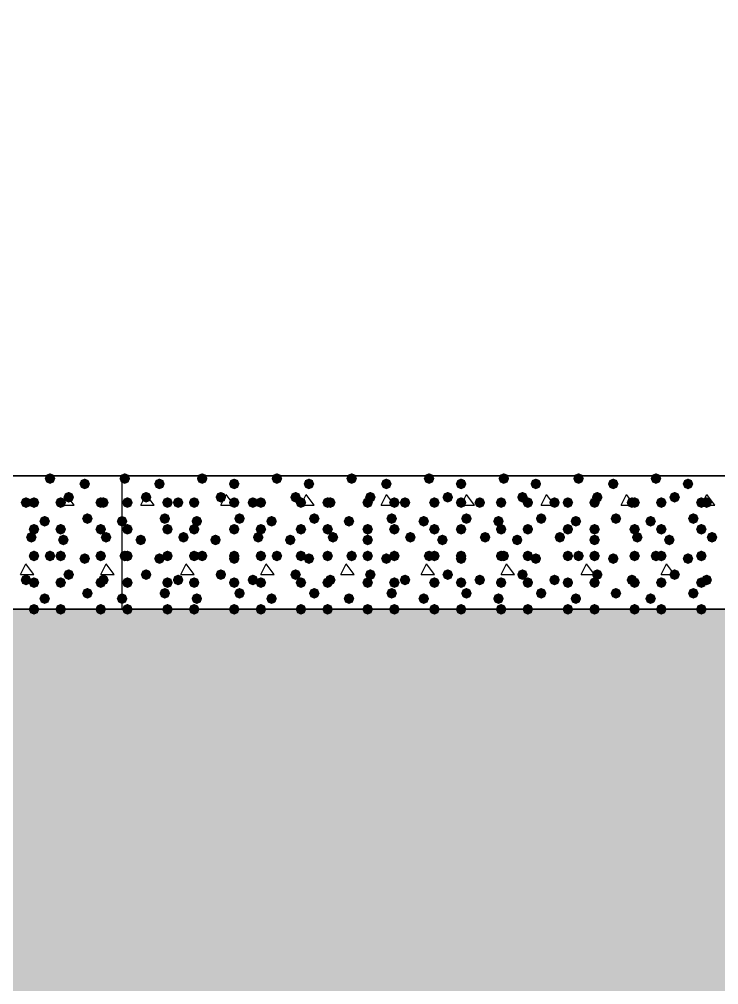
# Model space of a CAD drawing. Header units: millimetres. Extents: x 0 to 420, y 0 to 297.
# Drawn here: x 286.36 to 297.46, y 120.96 to 136.28 of the extents above; entities that cross this region are included whole.
import ezdxf

# ---------------------------------------------------------------- set-up
doc = ezdxf.new("R2010")
doc.units = ezdxf.units.MM
doc.layers.get('0').update_dxf_attribs({"linetype": 'CONTINUOUS'})

msp = doc.modelspace()

# ---------------------------------------------------------------- hatches: boundary and pattern name
at = {"true_color": 0x000007}
for points in [[(286.935333, 128.989667), (286.910462, 128.929871), (286.850667, 128.905), (286.790871, 128.929871), (286.766, 128.989667), (286.790871, 129.049462), (286.850667, 129.074333), (286.910462, 129.049463)], [(287.485667, 128.905), (287.460796, 128.845204), (287.401, 128.820333), (287.341204, 128.845204), (287.316333, 128.905), (287.341204, 128.964796), (287.401, 128.989667), (287.460796, 128.964796)], [(286.554333, 128.608667), (286.529462, 128.548871), (286.469667, 128.524), (286.409871, 128.548871), (286.385, 128.608667), (286.409871, 128.668462), (286.469667, 128.693333), (286.529462, 128.668463)], [(286.681333, 128.608667), (286.656462, 128.548871), (286.596667, 128.524), (286.536871, 128.548871), (286.512, 128.608667), (286.536871, 128.668462), (286.596667, 128.693333), (286.656462, 128.668463)], [(287.104667, 128.608667), (287.079796, 128.548871), (287.02, 128.524), (286.960204, 128.548871), (286.935333, 128.608667), (286.960204, 128.668462), (287.02, 128.693333), (287.079796, 128.668463)], [(287.231667, 128.693333), (287.206796, 128.633537), (287.147, 128.608667), (287.087204, 128.633537), (287.062333, 128.693333), (287.087204, 128.753129), (287.147, 128.778), (287.206796, 128.753129)], [(287.739667, 128.608667), (287.714796, 128.548871), (287.655, 128.524), (287.595204, 128.548871), (287.570333, 128.608667), (287.595204, 128.668462), (287.655, 128.693333), (287.714796, 128.668463)], [(287.782, 128.608667), (287.757129, 128.548871), (287.697333, 128.524), (287.637538, 128.548871), (287.612667, 128.608667), (287.637537, 128.668462), (287.697333, 128.693333), (287.757129, 128.668463)], [(286.850667, 128.312333), (286.825796, 128.252537), (286.766, 128.227667), (286.706204, 128.252537), (286.681333, 128.312333), (286.706204, 128.372129), (286.766, 128.397), (286.825796, 128.372129)], [(287.528, 128.354667), (287.503129, 128.294871), (287.443333, 128.27), (287.383537, 128.294871), (287.358667, 128.354667), (287.383537, 128.414462), (287.443333, 128.439333), (287.503129, 128.414463)], [(288.078333, 128.312333), (288.053463, 128.252537), (287.993667, 128.227667), (287.933871, 128.252537), (287.909, 128.312333), (287.933871, 128.372129), (287.993667, 128.397), (288.053462, 128.372129)], [(286.681333, 128.185333), (286.656462, 128.125538), (286.596667, 128.100667), (286.536871, 128.125538), (286.512, 128.185333), (286.536871, 128.245129), (286.596667, 128.27), (286.656462, 128.245129)], [(287.104667, 128.185333), (287.079796, 128.125538), (287.02, 128.100667), (286.960204, 128.125538), (286.935333, 128.185333), (286.960204, 128.245129), (287.02, 128.27), (287.079796, 128.245129)], [(287.739667, 128.185333), (287.714796, 128.125538), (287.655, 128.100667), (287.595204, 128.125538), (287.570333, 128.185333), (287.595204, 128.245129), (287.655, 128.27), (287.714796, 128.245129)], [(286.639, 128.058333), (286.614129, 127.998538), (286.554333, 127.973667), (286.494537, 127.998538), (286.469667, 128.058333), (286.494537, 128.118129), (286.554333, 128.143), (286.614129, 128.118129)], [(287.147, 128.016), (287.122129, 127.956204), (287.062333, 127.931333), (287.002538, 127.956204), (286.977667, 128.016), (287.002537, 128.075796), (287.062333, 128.100667), (287.122129, 128.075796)], [(287.824333, 128.058333), (287.799463, 127.998538), (287.739667, 127.973667), (287.679871, 127.998538), (287.655, 128.058333), (287.679871, 128.118129), (287.739667, 128.143), (287.799462, 128.118129)], [(286.681333, 127.762), (286.656462, 127.702204), (286.596667, 127.677333), (286.536871, 127.702204), (286.512, 127.762), (286.536871, 127.821796), (286.596667, 127.846667), (286.656462, 127.821796)], [(286.935333, 127.762), (286.910462, 127.702204), (286.850667, 127.677333), (286.790871, 127.702204), (286.766, 127.762), (286.790871, 127.821796), (286.850667, 127.846667), (286.910462, 127.821796)], [(287.104667, 127.762), (287.079796, 127.702204), (287.02, 127.677333), (286.960204, 127.702204), (286.935333, 127.762), (286.960204, 127.821796), (287.02, 127.846667), (287.079796, 127.821796)], [(287.485667, 127.719667), (287.460796, 127.659871), (287.401, 127.635), (287.341204, 127.659871), (287.316333, 127.719667), (287.341204, 127.779462), (287.401, 127.804333), (287.460796, 127.779463)], [(287.739667, 127.762), (287.714796, 127.702204), (287.655, 127.677333), (287.595204, 127.702204), (287.570333, 127.762), (287.595204, 127.821796), (287.655, 127.846667), (287.714796, 127.821796)], [(286.554333, 127.381), (286.529462, 127.321204), (286.469667, 127.296333), (286.409871, 127.321204), (286.385, 127.381), (286.409871, 127.440796), (286.469667, 127.465667), (286.529462, 127.440796)], [(287.231667, 127.465667), (287.206796, 127.405871), (287.147, 127.381), (287.087204, 127.405871), (287.062333, 127.465667), (287.087204, 127.525462), (287.147, 127.550333), (287.206796, 127.525463)], [(287.782, 127.381), (287.757129, 127.321204), (287.697333, 127.296333), (287.637538, 127.321204), (287.612667, 127.381), (287.637537, 127.440796), (287.697333, 127.465667), (287.757129, 127.440796)], [(286.681333, 127.338667), (286.656462, 127.278871), (286.596667, 127.254), (286.536871, 127.278871), (286.512, 127.338667), (286.536871, 127.398462), (286.596667, 127.423333), (286.656462, 127.398463)], [(287.104667, 127.338667), (287.079796, 127.278871), (287.02, 127.254), (286.960204, 127.278871), (286.935333, 127.338667), (286.960204, 127.398462), (287.02, 127.423333), (287.079796, 127.398463)], [(287.739667, 127.338667), (287.714796, 127.278871), (287.655, 127.254), (287.595204, 127.278871), (287.570333, 127.338667), (287.595204, 127.398462), (287.655, 127.423333), (287.714796, 127.398463)], [(286.850667, 127.084667), (286.825796, 127.024871), (286.766, 127), (286.706204, 127.024871), (286.681333, 127.084667), (286.706204, 127.144462), (286.766, 127.169333), (286.825796, 127.144463)], [(287.528, 127.169333), (287.503129, 127.109537), (287.443333, 127.084667), (287.383537, 127.109537), (287.358667, 127.169333), (287.383537, 127.229129), (287.443333, 127.254), (287.503129, 127.229129)], [(288.078333, 127.084667), (288.053463, 127.024871), (287.993667, 127), (287.933871, 127.024871), (287.909, 127.084667), (287.933871, 127.144462), (287.993667, 127.169333), (288.053462, 127.144463)], [(286.681333, 126.915333), (286.656462, 126.855538), (286.596667, 126.830667), (286.536871, 126.855538), (286.512, 126.915333), (286.536871, 126.975129), (286.596667, 127), (286.656462, 126.975129)], [(287.104667, 126.915333), (287.079796, 126.855538), (287.02, 126.830667), (286.960204, 126.855538), (286.935333, 126.915333), (286.960204, 126.975129), (287.02, 127), (287.079796, 126.975129)], [(287.739667, 126.915333), (287.714796, 126.855538), (287.655, 126.830667), (287.595204, 126.855538), (287.570333, 126.915333), (287.595204, 126.975129), (287.655, 127), (287.714796, 126.975129)]]:
    msp.add_hatch(color=0, dxfattribs=at).paths.add_polyline_path(points, flags=0)
at = {"true_color": 0x000008}
for points in [[(288.120667, 128.989667), (288.095796, 128.929871), (288.036, 128.905), (287.976204, 128.929871), (287.951333, 128.989667), (287.976204, 129.049462), (288.036, 129.074333), (288.095796, 129.049463)], [(288.671, 128.905), (288.646129, 128.845204), (288.586333, 128.820333), (288.526538, 128.845204), (288.501667, 128.905), (288.526537, 128.964796), (288.586333, 128.989667), (288.646129, 128.964796)], [(289.348333, 128.989667), (289.323463, 128.929871), (289.263667, 128.905), (289.203871, 128.929871), (289.179, 128.989667), (289.203871, 129.049462), (289.263667, 129.074333), (289.323462, 129.049463)], [(289.856333, 128.905), (289.831462, 128.845204), (289.771667, 128.820333), (289.711871, 128.845204), (289.687, 128.905), (289.711871, 128.964796), (289.771667, 128.989667), (289.831462, 128.964796)], [(290.533667, 128.989667), (290.508796, 128.929871), (290.449, 128.905), (290.389204, 128.929871), (290.364333, 128.989667), (290.389204, 129.049462), (290.449, 129.074333), (290.508796, 129.049463)], [(291.041667, 128.905), (291.016796, 128.845204), (290.957, 128.820333), (290.897204, 128.845204), (290.872333, 128.905), (290.897204, 128.964796), (290.957, 128.989667), (291.016796, 128.964796)], [(291.719, 128.989667), (291.694129, 128.929871), (291.634333, 128.905), (291.574538, 128.929871), (291.549667, 128.989667), (291.574537, 129.049462), (291.634333, 129.074333), (291.694129, 129.049463)], [(292.269333, 128.905), (292.244462, 128.845204), (292.184667, 128.820333), (292.124871, 128.845204), (292.1, 128.905), (292.124871, 128.964796), (292.184667, 128.989667), (292.244462, 128.964796)], [(292.946667, 128.989667), (292.921796, 128.929871), (292.862, 128.905), (292.802204, 128.929871), (292.777333, 128.989667), (292.802204, 129.049462), (292.862, 129.074333), (292.921796, 129.049463)], [(293.454667, 128.905), (293.429796, 128.845204), (293.37, 128.820333), (293.310204, 128.845204), (293.285333, 128.905), (293.310204, 128.964796), (293.37, 128.989667), (293.429796, 128.964796)], [(294.132, 128.989667), (294.107129, 128.929871), (294.047333, 128.905), (293.987538, 128.929871), (293.962667, 128.989667), (293.987537, 129.049462), (294.047333, 129.074333), (294.107129, 129.049463)], [(294.64, 128.905), (294.615129, 128.845204), (294.555333, 128.820333), (294.495538, 128.845204), (294.470667, 128.905), (294.495537, 128.964796), (294.555333, 128.989667), (294.615129, 128.964796)], [(295.317333, 128.989667), (295.292462, 128.929871), (295.232667, 128.905), (295.172871, 128.929871), (295.148, 128.989667), (295.172871, 129.049462), (295.232667, 129.074333), (295.292462, 129.049463)], [(295.867667, 128.905), (295.842796, 128.845204), (295.783, 128.820333), (295.723204, 128.845204), (295.698333, 128.905), (295.723204, 128.964796), (295.783, 128.989667), (295.842796, 128.964796)], [(296.545, 128.989667), (296.520129, 128.929871), (296.460333, 128.905), (296.400538, 128.929871), (296.375667, 128.989667), (296.400537, 129.049462), (296.460333, 129.074333), (296.520129, 129.049463)], [(297.053, 128.905), (297.028129, 128.845204), (296.968333, 128.820333), (296.908537, 128.845204), (296.883667, 128.905), (296.908537, 128.964796), (296.968333, 128.989667), (297.028129, 128.964796)], [(288.163, 128.608667), (288.138129, 128.548871), (288.078333, 128.524), (288.018537, 128.548871), (287.993667, 128.608667), (288.018537, 128.668462), (288.078333, 128.693333), (288.138129, 128.668463)], [(288.459333, 128.693333), (288.434463, 128.633537), (288.374667, 128.608667), (288.314871, 128.633537), (288.29, 128.693333), (288.314871, 128.753129), (288.374667, 128.778), (288.434462, 128.753129)], [(288.798, 128.608667), (288.773129, 128.548871), (288.713333, 128.524), (288.653537, 128.548871), (288.628667, 128.608667), (288.653537, 128.668462), (288.713333, 128.693333), (288.773129, 128.668463)], [(288.967333, 128.608667), (288.942462, 128.548871), (288.882667, 128.524), (288.822871, 128.548871), (288.798, 128.608667), (288.822871, 128.668462), (288.882667, 128.693333), (288.942462, 128.668463)], [(289.221333, 128.608667), (289.196462, 128.548871), (289.136667, 128.524), (289.076871, 128.548871), (289.052, 128.608667), (289.076871, 128.668462), (289.136667, 128.693333), (289.196462, 128.668463)], [(289.644667, 128.693333), (289.619796, 128.633537), (289.56, 128.608667), (289.500204, 128.633537), (289.475333, 128.693333), (289.500204, 128.753129), (289.56, 128.778), (289.619796, 128.753129)], [(289.856333, 128.608667), (289.831462, 128.548871), (289.771667, 128.524), (289.711871, 128.548871), (289.687, 128.608667), (289.711871, 128.668462), (289.771667, 128.693333), (289.831462, 128.668463)], [(290.152667, 128.608667), (290.127796, 128.548871), (290.068, 128.524), (290.008204, 128.548871), (289.983333, 128.608667), (290.008204, 128.668462), (290.068, 128.693333), (290.127796, 128.668463)], [(290.279667, 128.608667), (290.254796, 128.548871), (290.195, 128.524), (290.135204, 128.548871), (290.110333, 128.608667), (290.135204, 128.668462), (290.195, 128.693333), (290.254796, 128.668463)], [(290.83, 128.693333), (290.805129, 128.633537), (290.745333, 128.608667), (290.685538, 128.633537), (290.660667, 128.693333), (290.685537, 128.753129), (290.745333, 128.778), (290.805129, 128.753129)], [(290.914667, 128.608667), (290.889796, 128.548871), (290.83, 128.524), (290.770204, 128.548871), (290.745333, 128.608667), (290.770204, 128.668462), (290.83, 128.693333), (290.889796, 128.668463)], [(291.338, 128.608667), (291.313129, 128.548871), (291.253333, 128.524), (291.193537, 128.548871), (291.168667, 128.608667), (291.193537, 128.668462), (291.253333, 128.693333), (291.313129, 128.668463)], [(291.380333, 128.608667), (291.355463, 128.548871), (291.295667, 128.524), (291.235871, 128.548871), (291.211, 128.608667), (291.235871, 128.668462), (291.295667, 128.693333), (291.355462, 128.668463)], [(291.973, 128.608667), (291.948129, 128.548871), (291.888333, 128.524), (291.828538, 128.548871), (291.803667, 128.608667), (291.828537, 128.668462), (291.888333, 128.693333), (291.948129, 128.668463)], [(292.015333, 128.693333), (291.990463, 128.633537), (291.930667, 128.608667), (291.870871, 128.633537), (291.846, 128.693333), (291.870871, 128.753129), (291.930667, 128.778), (291.990462, 128.753129)], [(292.396333, 128.608667), (292.371463, 128.548871), (292.311667, 128.524), (292.251871, 128.548871), (292.227, 128.608667), (292.251871, 128.668462), (292.311667, 128.693333), (292.371462, 128.668463)], [(292.565667, 128.608667), (292.540796, 128.548871), (292.481, 128.524), (292.421204, 128.548871), (292.396333, 128.608667), (292.421204, 128.668462), (292.481, 128.693333), (292.540796, 128.668463)], [(293.031333, 128.608667), (293.006463, 128.548871), (292.946667, 128.524), (292.886871, 128.548871), (292.862, 128.608667), (292.886871, 128.668462), (292.946667, 128.693333), (293.006462, 128.668463)], [(293.243, 128.693333), (293.218129, 128.633537), (293.158333, 128.608667), (293.098538, 128.633537), (293.073667, 128.693333), (293.098537, 128.753129), (293.158333, 128.778), (293.218129, 128.753129)], [(293.454667, 128.608667), (293.429796, 128.548871), (293.37, 128.524), (293.310204, 128.548871), (293.285333, 128.608667), (293.310204, 128.668462), (293.37, 128.693333), (293.429796, 128.668463)], [(293.751, 128.608667), (293.726129, 128.548871), (293.666333, 128.524), (293.606537, 128.548871), (293.581667, 128.608667), (293.606537, 128.668462), (293.666333, 128.693333), (293.726129, 128.668463)], [(294.089667, 128.608667), (294.064796, 128.548871), (294.005, 128.524), (293.945204, 128.548871), (293.920333, 128.608667), (293.945204, 128.668462), (294.005, 128.693333), (294.064796, 128.668463)], [(294.428333, 128.693333), (294.403462, 128.633537), (294.343667, 128.608667), (294.283871, 128.633537), (294.259, 128.693333), (294.283871, 128.753129), (294.343667, 128.778), (294.403462, 128.753129)], [(294.513, 128.608667), (294.488129, 128.548871), (294.428333, 128.524), (294.368538, 128.548871), (294.343667, 128.608667), (294.368537, 128.668462), (294.428333, 128.693333), (294.488129, 128.668463)], [(294.936333, 128.608667), (294.911462, 128.548871), (294.851667, 128.524), (294.791871, 128.548871), (294.767, 128.608667), (294.791871, 128.668462), (294.851667, 128.693333), (294.911462, 128.668463)], [(295.148, 128.608667), (295.123129, 128.548871), (295.063333, 128.524), (295.003537, 128.548871), (294.978667, 128.608667), (295.003537, 128.668462), (295.063333, 128.693333), (295.123129, 128.668463)], [(295.571333, 128.608667), (295.546462, 128.548871), (295.486667, 128.524), (295.426871, 128.548871), (295.402, 128.608667), (295.426871, 128.668462), (295.486667, 128.693333), (295.546462, 128.668463)], [(295.613667, 128.693333), (295.588796, 128.633537), (295.529, 128.608667), (295.469204, 128.633537), (295.444333, 128.693333), (295.469204, 128.753129), (295.529, 128.778), (295.588796, 128.753129)], [(296.164, 128.608667), (296.139129, 128.548871), (296.079333, 128.524), (296.019537, 128.548871), (295.994667, 128.608667), (296.019537, 128.668462), (296.079333, 128.693333), (296.139129, 128.668463)], [(296.206333, 128.608667), (296.181462, 128.548871), (296.121667, 128.524), (296.061871, 128.548871), (296.037, 128.608667), (296.061871, 128.668462), (296.121667, 128.693333), (296.181462, 128.668463)], [(296.629667, 128.608667), (296.604796, 128.548871), (296.545, 128.524), (296.485204, 128.548871), (296.460333, 128.608667), (296.485204, 128.668462), (296.545, 128.693333), (296.604796, 128.668463)], [(296.841333, 128.693333), (296.816462, 128.633537), (296.756667, 128.608667), (296.696871, 128.633537), (296.672, 128.693333), (296.696871, 128.753129), (296.756667, 128.778), (296.816462, 128.753129)], [(297.264667, 128.608667), (297.239796, 128.548871), (297.18, 128.524), (297.120204, 128.548871), (297.095333, 128.608667), (297.120204, 128.668462), (297.18, 128.693333), (297.239796, 128.668463)], [(297.349333, 128.608667), (297.324462, 128.548871), (297.264667, 128.524), (297.204871, 128.548871), (297.18, 128.608667), (297.204871, 128.668462), (297.264667, 128.693333), (297.324462, 128.668463)], [(288.755667, 128.354667), (288.730796, 128.294871), (288.671, 128.27), (288.611204, 128.294871), (288.586333, 128.354667), (288.611204, 128.414462), (288.671, 128.439333), (288.730796, 128.414463)], [(289.263667, 128.312333), (289.238796, 128.252537), (289.179, 128.227667), (289.119204, 128.252537), (289.094333, 128.312333), (289.119204, 128.372129), (289.179, 128.397), (289.238796, 128.372129)], [(289.941, 128.354667), (289.916129, 128.294871), (289.856333, 128.27), (289.796538, 128.294871), (289.771667, 128.354667), (289.796537, 128.414462), (289.856333, 128.439333), (289.916129, 128.414463)], [(290.449, 128.312333), (290.424129, 128.252537), (290.364333, 128.227667), (290.304537, 128.252537), (290.279667, 128.312333), (290.304537, 128.372129), (290.364333, 128.397), (290.424129, 128.372129)], [(291.126333, 128.354667), (291.101462, 128.294871), (291.041667, 128.27), (290.981871, 128.294871), (290.957, 128.354667), (290.981871, 128.414462), (291.041667, 128.439333), (291.101462, 128.414463)], [(291.676667, 128.312333), (291.651796, 128.252537), (291.592, 128.227667), (291.532204, 128.252537), (291.507333, 128.312333), (291.532204, 128.372129), (291.592, 128.397), (291.651796, 128.372129)], [(292.354, 128.354667), (292.329129, 128.294871), (292.269333, 128.27), (292.209538, 128.294871), (292.184667, 128.354667), (292.209537, 128.414462), (292.269333, 128.439333), (292.329129, 128.414463)], [(292.862, 128.312333), (292.837129, 128.252537), (292.777333, 128.227667), (292.717538, 128.252537), (292.692667, 128.312333), (292.717537, 128.372129), (292.777333, 128.397), (292.837129, 128.372129)], [(293.539333, 128.354667), (293.514462, 128.294871), (293.454667, 128.27), (293.394871, 128.294871), (293.37, 128.354667), (293.394871, 128.414462), (293.454667, 128.439333), (293.514462, 128.414463)], [(294.047333, 128.312333), (294.022462, 128.252537), (293.962667, 128.227667), (293.902871, 128.252537), (293.878, 128.312333), (293.902871, 128.372129), (293.962667, 128.397), (294.022462, 128.372129)], [(294.724667, 128.354667), (294.699796, 128.294871), (294.64, 128.27), (294.580204, 128.294871), (294.555333, 128.354667), (294.580204, 128.414462), (294.64, 128.439333), (294.699796, 128.414463)], [(295.275, 128.312333), (295.250129, 128.252537), (295.190333, 128.227667), (295.130538, 128.252537), (295.105667, 128.312333), (295.130537, 128.372129), (295.190333, 128.397), (295.250129, 128.372129)], [(295.91, 128.354667), (295.885129, 128.294871), (295.825333, 128.27), (295.765538, 128.294871), (295.740667, 128.354667), (295.765537, 128.414462), (295.825333, 128.439333), (295.885129, 128.414463)], [(296.460333, 128.312333), (296.435462, 128.252537), (296.375667, 128.227667), (296.315871, 128.252537), (296.291, 128.312333), (296.315871, 128.372129), (296.375667, 128.397), (296.435462, 128.372129)], [(297.137667, 128.354667), (297.112796, 128.294871), (297.053, 128.27), (296.993204, 128.294871), (296.968333, 128.354667), (296.993204, 128.414462), (297.053, 128.439333), (297.112796, 128.414463)], [(288.163, 128.185333), (288.138129, 128.125538), (288.078333, 128.100667), (288.018537, 128.125538), (287.993667, 128.185333), (288.018537, 128.245129), (288.078333, 128.27), (288.138129, 128.245129)], [(288.798, 128.185333), (288.773129, 128.125538), (288.713333, 128.100667), (288.653537, 128.125538), (288.628667, 128.185333), (288.653537, 128.245129), (288.713333, 128.27), (288.773129, 128.245129)], [(289.221333, 128.185333), (289.196462, 128.125538), (289.136667, 128.100667), (289.076871, 128.125538), (289.052, 128.185333), (289.076871, 128.245129), (289.136667, 128.27), (289.196462, 128.245129)], [(289.856333, 128.185333), (289.831462, 128.125538), (289.771667, 128.100667), (289.711871, 128.125538), (289.687, 128.185333), (289.711871, 128.245129), (289.771667, 128.27), (289.831462, 128.245129)], [(290.279667, 128.185333), (290.254796, 128.125538), (290.195, 128.100667), (290.135204, 128.125538), (290.110333, 128.185333), (290.135204, 128.245129), (290.195, 128.27), (290.254796, 128.245129)], [(290.914667, 128.185333), (290.889796, 128.125538), (290.83, 128.100667), (290.770204, 128.125538), (290.745333, 128.185333), (290.770204, 128.245129), (290.83, 128.27), (290.889796, 128.245129)], [(291.338, 128.185333), (291.313129, 128.125538), (291.253333, 128.100667), (291.193537, 128.125538), (291.168667, 128.185333), (291.193537, 128.245129), (291.253333, 128.27), (291.313129, 128.245129)], [(291.973, 128.185333), (291.948129, 128.125538), (291.888333, 128.100667), (291.828538, 128.125538), (291.803667, 128.185333), (291.828537, 128.245129), (291.888333, 128.27), (291.948129, 128.245129)], [(292.396333, 128.185333), (292.371463, 128.125538), (292.311667, 128.100667), (292.251871, 128.125538), (292.227, 128.185333), (292.251871, 128.245129), (292.311667, 128.27), (292.371462, 128.245129)], [(293.031333, 128.185333), (293.006463, 128.125538), (292.946667, 128.100667), (292.886871, 128.125538), (292.862, 128.185333), (292.886871, 128.245129), (292.946667, 128.27), (293.006462, 128.245129)], [(293.454667, 128.185333), (293.429796, 128.125538), (293.37, 128.100667), (293.310204, 128.125538), (293.285333, 128.185333), (293.310204, 128.245129), (293.37, 128.27), (293.429796, 128.245129)], [(294.089667, 128.185333), (294.064796, 128.125538), (294.005, 128.100667), (293.945204, 128.125538), (293.920333, 128.185333), (293.945204, 128.245129), (294.005, 128.27), (294.064796, 128.245129)], [(294.513, 128.185333), (294.488129, 128.125538), (294.428333, 128.100667), (294.368538, 128.125538), (294.343667, 128.185333), (294.368537, 128.245129), (294.428333, 128.27), (294.488129, 128.245129)], [(295.148, 128.185333), (295.123129, 128.125538), (295.063333, 128.100667), (295.003537, 128.125538), (294.978667, 128.185333), (295.003537, 128.245129), (295.063333, 128.27), (295.123129, 128.245129)], [(295.571333, 128.185333), (295.546462, 128.125538), (295.486667, 128.100667), (295.426871, 128.125538), (295.402, 128.185333), (295.426871, 128.245129), (295.486667, 128.27), (295.546462, 128.245129)], [(296.206333, 128.185333), (296.181462, 128.125538), (296.121667, 128.100667), (296.061871, 128.125538), (296.037, 128.185333), (296.061871, 128.245129), (296.121667, 128.27), (296.181462, 128.245129)], [(296.629667, 128.185333), (296.604796, 128.125538), (296.545, 128.100667), (296.485204, 128.125538), (296.460333, 128.185333), (296.485204, 128.245129), (296.545, 128.27), (296.604796, 128.245129)], [(297.264667, 128.185333), (297.239796, 128.125538), (297.18, 128.100667), (297.120204, 128.125538), (297.095333, 128.185333), (297.120204, 128.245129), (297.18, 128.27), (297.239796, 128.245129)], [(288.374667, 128.016), (288.349796, 127.956204), (288.29, 127.931333), (288.230204, 127.956204), (288.205333, 128.016), (288.230204, 128.075796), (288.29, 128.100667), (288.349796, 128.075796)], [(289.052, 128.058333), (289.027129, 127.998538), (288.967333, 127.973667), (288.907537, 127.998538), (288.882667, 128.058333), (288.907537, 128.118129), (288.967333, 128.143), (289.027129, 128.118129)], [(289.56, 128.016), (289.535129, 127.956204), (289.475333, 127.931333), (289.415538, 127.956204), (289.390667, 128.016), (289.415537, 128.075796), (289.475333, 128.100667), (289.535129, 128.075796)], [(290.237333, 128.058333), (290.212462, 127.998538), (290.152667, 127.973667), (290.092871, 127.998538), (290.068, 128.058333), (290.092871, 128.118129), (290.152667, 128.143), (290.212462, 128.118129)], [(290.745333, 128.016), (290.720463, 127.956204), (290.660667, 127.931333), (290.600871, 127.956204), (290.576, 128.016), (290.600871, 128.075796), (290.660667, 128.100667), (290.720462, 128.075796)], [(291.422667, 128.058333), (291.397796, 127.998538), (291.338, 127.973667), (291.278204, 127.998538), (291.253333, 128.058333), (291.278204, 128.118129), (291.338, 128.143), (291.397796, 128.118129)], [(291.973, 128.016), (291.948129, 127.956204), (291.888333, 127.931333), (291.828538, 127.956204), (291.803667, 128.016), (291.828537, 128.075796), (291.888333, 128.100667), (291.948129, 128.075796)], [(292.650333, 128.058333), (292.625463, 127.998538), (292.565667, 127.973667), (292.505871, 127.998538), (292.481, 128.058333), (292.505871, 128.118129), (292.565667, 128.143), (292.625462, 128.118129)], [(293.158333, 128.016), (293.133462, 127.956204), (293.073667, 127.931333), (293.013871, 127.956204), (292.989, 128.016), (293.013871, 128.075796), (293.073667, 128.100667), (293.133462, 128.075796)], [(293.835667, 128.058333), (293.810796, 127.998538), (293.751, 127.973667), (293.691204, 127.998538), (293.666333, 128.058333), (293.691204, 128.118129), (293.751, 128.143), (293.810796, 128.118129)], [(294.343667, 128.016), (294.318796, 127.956204), (294.259, 127.931333), (294.199204, 127.956204), (294.174333, 128.016), (294.199204, 128.075796), (294.259, 128.100667), (294.318796, 128.075796)], [(295.021, 128.058333), (294.996129, 127.998538), (294.936333, 127.973667), (294.876537, 127.998538), (294.851667, 128.058333), (294.876537, 128.118129), (294.936333, 128.143), (294.996129, 128.118129)], [(295.571333, 128.016), (295.546462, 127.956204), (295.486667, 127.931333), (295.426871, 127.956204), (295.402, 128.016), (295.426871, 128.075796), (295.486667, 128.100667), (295.546462, 128.075796)], [(296.248667, 128.058333), (296.223796, 127.998538), (296.164, 127.973667), (296.104204, 127.998538), (296.079333, 128.058333), (296.104204, 128.118129), (296.164, 128.143), (296.223796, 128.118129)], [(296.756667, 128.016), (296.731796, 127.956204), (296.672, 127.931333), (296.612204, 127.956204), (296.587333, 128.016), (296.612204, 128.075796), (296.672, 128.100667), (296.731796, 128.075796)], [(297.434, 128.058333), (297.409129, 127.998538), (297.349333, 127.973667), (297.289537, 127.998538), (297.264667, 128.058333), (297.289537, 128.118129), (297.349333, 128.143), (297.409129, 128.118129)], [(288.120667, 127.762), (288.095796, 127.702204), (288.036, 127.677333), (287.976204, 127.702204), (287.951333, 127.762), (287.976204, 127.821796), (288.036, 127.846667), (288.095796, 127.821796)], [(288.163, 127.762), (288.138129, 127.702204), (288.078333, 127.677333), (288.018537, 127.702204), (287.993667, 127.762), (288.018537, 127.821796), (288.078333, 127.846667), (288.138129, 127.821796)], [(288.671, 127.719667), (288.646129, 127.659871), (288.586333, 127.635), (288.526538, 127.659871), (288.501667, 127.719667), (288.526537, 127.779462), (288.586333, 127.804333), (288.646129, 127.779463)], [(288.798, 127.762), (288.773129, 127.702204), (288.713333, 127.677333), (288.653537, 127.702204), (288.628667, 127.762), (288.653537, 127.821796), (288.713333, 127.846667), (288.773129, 127.821796)], [(289.221333, 127.762), (289.196462, 127.702204), (289.136667, 127.677333), (289.076871, 127.702204), (289.052, 127.762), (289.076871, 127.821796), (289.136667, 127.846667), (289.196462, 127.821796)], [(289.348333, 127.762), (289.323463, 127.702204), (289.263667, 127.677333), (289.203871, 127.702204), (289.179, 127.762), (289.203871, 127.821796), (289.263667, 127.846667), (289.323462, 127.821796)], [(289.856333, 127.762), (289.831462, 127.702204), (289.771667, 127.677333), (289.711871, 127.702204), (289.687, 127.762), (289.711871, 127.821796), (289.771667, 127.846667), (289.831462, 127.821796)], [(289.856333, 127.719667), (289.831462, 127.659871), (289.771667, 127.635), (289.711871, 127.659871), (289.687, 127.719667), (289.711871, 127.779462), (289.771667, 127.804333), (289.831462, 127.779463)], [(290.279667, 127.762), (290.254796, 127.702204), (290.195, 127.677333), (290.135204, 127.702204), (290.110333, 127.762), (290.135204, 127.821796), (290.195, 127.846667), (290.254796, 127.821796)], [(290.533667, 127.762), (290.508796, 127.702204), (290.449, 127.677333), (290.389204, 127.702204), (290.364333, 127.762), (290.389204, 127.821796), (290.449, 127.846667), (290.508796, 127.821796)], [(290.914667, 127.762), (290.889796, 127.702204), (290.83, 127.677333), (290.770204, 127.702204), (290.745333, 127.762), (290.770204, 127.821796), (290.83, 127.846667), (290.889796, 127.821796)], [(291.041667, 127.719667), (291.016796, 127.659871), (290.957, 127.635), (290.897204, 127.659871), (290.872333, 127.719667), (290.897204, 127.779462), (290.957, 127.804333), (291.016796, 127.779463)], [(291.338, 127.762), (291.313129, 127.702204), (291.253333, 127.677333), (291.193537, 127.702204), (291.168667, 127.762), (291.193537, 127.821796), (291.253333, 127.846667), (291.313129, 127.821796)], [(291.719, 127.762), (291.694129, 127.702204), (291.634333, 127.677333), (291.574538, 127.702204), (291.549667, 127.762), (291.574537, 127.821796), (291.634333, 127.846667), (291.694129, 127.821796)], [(291.973, 127.762), (291.948129, 127.702204), (291.888333, 127.677333), (291.828538, 127.702204), (291.803667, 127.762), (291.828537, 127.821796), (291.888333, 127.846667), (291.948129, 127.821796)], [(292.269333, 127.719667), (292.244462, 127.659871), (292.184667, 127.635), (292.124871, 127.659871), (292.1, 127.719667), (292.124871, 127.779462), (292.184667, 127.804333), (292.244462, 127.779463)], [(292.396333, 127.762), (292.371463, 127.702204), (292.311667, 127.677333), (292.251871, 127.702204), (292.227, 127.762), (292.251871, 127.821796), (292.311667, 127.846667), (292.371462, 127.821796)], [(292.946667, 127.762), (292.921796, 127.702204), (292.862, 127.677333), (292.802204, 127.702204), (292.777333, 127.762), (292.802204, 127.821796), (292.862, 127.846667), (292.921796, 127.821796)], [(293.031333, 127.762), (293.006463, 127.702204), (292.946667, 127.677333), (292.886871, 127.702204), (292.862, 127.762), (292.886871, 127.821796), (292.946667, 127.846667), (293.006462, 127.821796)], [(293.454667, 127.762), (293.429796, 127.702204), (293.37, 127.677333), (293.310204, 127.702204), (293.285333, 127.762), (293.310204, 127.821796), (293.37, 127.846667), (293.429796, 127.821796)], [(293.454667, 127.719667), (293.429796, 127.659871), (293.37, 127.635), (293.310204, 127.659871), (293.285333, 127.719667), (293.310204, 127.779462), (293.37, 127.804333), (293.429796, 127.779463)], [(294.089667, 127.762), (294.064796, 127.702204), (294.005, 127.677333), (293.945204, 127.702204), (293.920333, 127.762), (293.945204, 127.821796), (294.005, 127.846667), (294.064796, 127.821796)], [(294.132, 127.762), (294.107129, 127.702204), (294.047333, 127.677333), (293.987538, 127.702204), (293.962667, 127.762), (293.987537, 127.821796), (294.047333, 127.846667), (294.107129, 127.821796)], [(294.513, 127.762), (294.488129, 127.702204), (294.428333, 127.677333), (294.368538, 127.702204), (294.343667, 127.762), (294.368537, 127.821796), (294.428333, 127.846667), (294.488129, 127.821796)], [(294.64, 127.719667), (294.615129, 127.659871), (294.555333, 127.635), (294.495538, 127.659871), (294.470667, 127.719667), (294.495537, 127.779462), (294.555333, 127.804333), (294.615129, 127.779463)], [(295.148, 127.762), (295.123129, 127.702204), (295.063333, 127.677333), (295.003537, 127.702204), (294.978667, 127.762), (295.003537, 127.821796), (295.063333, 127.846667), (295.123129, 127.821796)], [(295.317333, 127.762), (295.292462, 127.702204), (295.232667, 127.677333), (295.172871, 127.702204), (295.148, 127.762), (295.172871, 127.821796), (295.232667, 127.846667), (295.292462, 127.821796)], [(295.571333, 127.762), (295.546462, 127.702204), (295.486667, 127.677333), (295.426871, 127.702204), (295.402, 127.762), (295.426871, 127.821796), (295.486667, 127.846667), (295.546462, 127.821796)], [(295.867667, 127.719667), (295.842796, 127.659871), (295.783, 127.635), (295.723204, 127.659871), (295.698333, 127.719667), (295.723204, 127.779462), (295.783, 127.804333), (295.842796, 127.779463)], [(296.206333, 127.762), (296.181462, 127.702204), (296.121667, 127.677333), (296.061871, 127.702204), (296.037, 127.762), (296.061871, 127.821796), (296.121667, 127.846667), (296.181462, 127.821796)], [(296.545, 127.762), (296.520129, 127.702204), (296.460333, 127.677333), (296.400538, 127.702204), (296.375667, 127.762), (296.400537, 127.821796), (296.460333, 127.846667), (296.520129, 127.821796)], [(296.629667, 127.762), (296.604796, 127.702204), (296.545, 127.677333), (296.485204, 127.702204), (296.460333, 127.762), (296.485204, 127.821796), (296.545, 127.846667), (296.604796, 127.821796)], [(297.053, 127.719667), (297.028129, 127.659871), (296.968333, 127.635), (296.908537, 127.659871), (296.883667, 127.719667), (296.908537, 127.779462), (296.968333, 127.804333), (297.028129, 127.779463)], [(297.264667, 127.762), (297.239796, 127.702204), (297.18, 127.677333), (297.120204, 127.702204), (297.095333, 127.762), (297.120204, 127.821796), (297.18, 127.846667), (297.239796, 127.821796)], [(288.459333, 127.465667), (288.434463, 127.405871), (288.374667, 127.381), (288.314871, 127.405871), (288.29, 127.465667), (288.314871, 127.525462), (288.374667, 127.550333), (288.434462, 127.525463)], [(288.967333, 127.381), (288.942462, 127.321204), (288.882667, 127.296333), (288.822871, 127.321204), (288.798, 127.381), (288.822871, 127.440796), (288.882667, 127.465667), (288.942462, 127.440796)], [(289.644667, 127.465667), (289.619796, 127.405871), (289.56, 127.381), (289.500204, 127.405871), (289.475333, 127.465667), (289.500204, 127.525462), (289.56, 127.550333), (289.619796, 127.525463)], [(290.152667, 127.381), (290.127796, 127.321204), (290.068, 127.296333), (290.008204, 127.321204), (289.983333, 127.381), (290.008204, 127.440796), (290.068, 127.465667), (290.127796, 127.440796)], [(290.83, 127.465667), (290.805129, 127.405871), (290.745333, 127.381), (290.685538, 127.405871), (290.660667, 127.465667), (290.685537, 127.525462), (290.745333, 127.550333), (290.805129, 127.525463)], [(291.380333, 127.381), (291.355463, 127.321204), (291.295667, 127.296333), (291.235871, 127.321204), (291.211, 127.381), (291.235871, 127.440796), (291.295667, 127.465667), (291.355462, 127.440796)], [(292.015333, 127.465667), (291.990463, 127.405871), (291.930667, 127.381), (291.870871, 127.405871), (291.846, 127.465667), (291.870871, 127.525462), (291.930667, 127.550333), (291.990462, 127.525463)], [(292.565667, 127.381), (292.540796, 127.321204), (292.481, 127.296333), (292.421204, 127.321204), (292.396333, 127.381), (292.421204, 127.440796), (292.481, 127.465667), (292.540796, 127.440796)], [(293.243, 127.465667), (293.218129, 127.405871), (293.158333, 127.381), (293.098538, 127.405871), (293.073667, 127.465667), (293.098537, 127.525462), (293.158333, 127.550333), (293.218129, 127.525463)], [(293.751, 127.381), (293.726129, 127.321204), (293.666333, 127.296333), (293.606537, 127.321204), (293.581667, 127.381), (293.606537, 127.440796), (293.666333, 127.465667), (293.726129, 127.440796)], [(294.428333, 127.465667), (294.403462, 127.405871), (294.343667, 127.381), (294.283871, 127.405871), (294.259, 127.465667), (294.283871, 127.525462), (294.343667, 127.550333), (294.403462, 127.525463)], [(294.936333, 127.381), (294.911462, 127.321204), (294.851667, 127.296333), (294.791871, 127.321204), (294.767, 127.381), (294.791871, 127.440796), (294.851667, 127.465667), (294.911462, 127.440796)], [(295.613667, 127.465667), (295.588796, 127.405871), (295.529, 127.381), (295.469204, 127.405871), (295.444333, 127.465667), (295.469204, 127.525462), (295.529, 127.550333), (295.588796, 127.525463)], [(296.164, 127.381), (296.139129, 127.321204), (296.079333, 127.296333), (296.019537, 127.321204), (295.994667, 127.381), (296.019537, 127.440796), (296.079333, 127.465667), (296.139129, 127.440796)], [(296.841333, 127.465667), (296.816462, 127.405871), (296.756667, 127.381), (296.696871, 127.405871), (296.672, 127.465667), (296.696871, 127.525462), (296.756667, 127.550333), (296.816462, 127.525463)], [(297.349333, 127.381), (297.324462, 127.321204), (297.264667, 127.296333), (297.204871, 127.321204), (297.18, 127.381), (297.204871, 127.440796), (297.264667, 127.465667), (297.324462, 127.440796)], [(288.163, 127.338667), (288.138129, 127.278871), (288.078333, 127.254), (288.018537, 127.278871), (287.993667, 127.338667), (288.018537, 127.398462), (288.078333, 127.423333), (288.138129, 127.398463)], [(288.798, 127.338667), (288.773129, 127.278871), (288.713333, 127.254), (288.653537, 127.278871), (288.628667, 127.338667), (288.653537, 127.398462), (288.713333, 127.423333), (288.773129, 127.398463)], [(289.221333, 127.338667), (289.196462, 127.278871), (289.136667, 127.254), (289.076871, 127.278871), (289.052, 127.338667), (289.076871, 127.398462), (289.136667, 127.423333), (289.196462, 127.398463)], [(289.856333, 127.338667), (289.831462, 127.278871), (289.771667, 127.254), (289.711871, 127.278871), (289.687, 127.338667), (289.711871, 127.398462), (289.771667, 127.423333), (289.831462, 127.398463)], [(290.279667, 127.338667), (290.254796, 127.278871), (290.195, 127.254), (290.135204, 127.278871), (290.110333, 127.338667), (290.135204, 127.398462), (290.195, 127.423333), (290.254796, 127.398463)], [(290.914667, 127.338667), (290.889796, 127.278871), (290.83, 127.254), (290.770204, 127.278871), (290.745333, 127.338667), (290.770204, 127.398462), (290.83, 127.423333), (290.889796, 127.398463)], [(291.338, 127.338667), (291.313129, 127.278871), (291.253333, 127.254), (291.193537, 127.278871), (291.168667, 127.338667), (291.193537, 127.398462), (291.253333, 127.423333), (291.313129, 127.398463)], [(291.973, 127.338667), (291.948129, 127.278871), (291.888333, 127.254), (291.828538, 127.278871), (291.803667, 127.338667), (291.828537, 127.398462), (291.888333, 127.423333), (291.948129, 127.398463)], [(292.396333, 127.338667), (292.371463, 127.278871), (292.311667, 127.254), (292.251871, 127.278871), (292.227, 127.338667), (292.251871, 127.398462), (292.311667, 127.423333), (292.371462, 127.398463)], [(293.031333, 127.338667), (293.006463, 127.278871), (292.946667, 127.254), (292.886871, 127.278871), (292.862, 127.338667), (292.886871, 127.398462), (292.946667, 127.423333), (293.006462, 127.398463)], [(293.454667, 127.338667), (293.429796, 127.278871), (293.37, 127.254), (293.310204, 127.278871), (293.285333, 127.338667), (293.310204, 127.398462), (293.37, 127.423333), (293.429796, 127.398463)], [(294.089667, 127.338667), (294.064796, 127.278871), (294.005, 127.254), (293.945204, 127.278871), (293.920333, 127.338667), (293.945204, 127.398462), (294.005, 127.423333), (294.064796, 127.398463)], [(294.513, 127.338667), (294.488129, 127.278871), (294.428333, 127.254), (294.368538, 127.278871), (294.343667, 127.338667), (294.368537, 127.398462), (294.428333, 127.423333), (294.488129, 127.398463)], [(295.148, 127.338667), (295.123129, 127.278871), (295.063333, 127.254), (295.003537, 127.278871), (294.978667, 127.338667), (295.003537, 127.398462), (295.063333, 127.423333), (295.123129, 127.398463)], [(295.571333, 127.338667), (295.546462, 127.278871), (295.486667, 127.254), (295.426871, 127.278871), (295.402, 127.338667), (295.426871, 127.398462), (295.486667, 127.423333), (295.546462, 127.398463)], [(296.206333, 127.338667), (296.181462, 127.278871), (296.121667, 127.254), (296.061871, 127.278871), (296.037, 127.338667), (296.061871, 127.398462), (296.121667, 127.423333), (296.181462, 127.398463)], [(296.629667, 127.338667), (296.604796, 127.278871), (296.545, 127.254), (296.485204, 127.278871), (296.460333, 127.338667), (296.485204, 127.398462), (296.545, 127.423333), (296.604796, 127.398463)], [(297.264667, 127.338667), (297.239796, 127.278871), (297.18, 127.254), (297.120204, 127.278871), (297.095333, 127.338667), (297.120204, 127.398462), (297.18, 127.423333), (297.239796, 127.398463)], [(288.755667, 127.169333), (288.730796, 127.109537), (288.671, 127.084667), (288.611204, 127.109537), (288.586333, 127.169333), (288.611204, 127.229129), (288.671, 127.254), (288.730796, 127.229129)], [(289.263667, 127.084667), (289.238796, 127.024871), (289.179, 127), (289.119204, 127.024871), (289.094333, 127.084667), (289.119204, 127.144462), (289.179, 127.169333), (289.238796, 127.144463)], [(289.941, 127.169333), (289.916129, 127.109537), (289.856333, 127.084667), (289.796538, 127.109537), (289.771667, 127.169333), (289.796537, 127.229129), (289.856333, 127.254), (289.916129, 127.229129)], [(290.449, 127.084667), (290.424129, 127.024871), (290.364333, 127), (290.304537, 127.024871), (290.279667, 127.084667), (290.304537, 127.144462), (290.364333, 127.169333), (290.424129, 127.144463)], [(291.126333, 127.169333), (291.101462, 127.109537), (291.041667, 127.084667), (290.981871, 127.109537), (290.957, 127.169333), (290.981871, 127.229129), (291.041667, 127.254), (291.101462, 127.229129)], [(291.676667, 127.084667), (291.651796, 127.024871), (291.592, 127), (291.532204, 127.024871), (291.507333, 127.084667), (291.532204, 127.144462), (291.592, 127.169333), (291.651796, 127.144463)], [(292.354, 127.169333), (292.329129, 127.109537), (292.269333, 127.084667), (292.209538, 127.109537), (292.184667, 127.169333), (292.209537, 127.229129), (292.269333, 127.254), (292.329129, 127.229129)], [(292.862, 127.084667), (292.837129, 127.024871), (292.777333, 127), (292.717538, 127.024871), (292.692667, 127.084667), (292.717537, 127.144462), (292.777333, 127.169333), (292.837129, 127.144463)], [(293.539333, 127.169333), (293.514462, 127.109537), (293.454667, 127.084667), (293.394871, 127.109537), (293.37, 127.169333), (293.394871, 127.229129), (293.454667, 127.254), (293.514462, 127.229129)], [(294.047333, 127.084667), (294.022462, 127.024871), (293.962667, 127), (293.902871, 127.024871), (293.878, 127.084667), (293.902871, 127.144462), (293.962667, 127.169333), (294.022462, 127.144463)], [(294.724667, 127.169333), (294.699796, 127.109537), (294.64, 127.084667), (294.580204, 127.109537), (294.555333, 127.169333), (294.580204, 127.229129), (294.64, 127.254), (294.699796, 127.229129)], [(295.275, 127.084667), (295.250129, 127.024871), (295.190333, 127), (295.130538, 127.024871), (295.105667, 127.084667), (295.130537, 127.144462), (295.190333, 127.169333), (295.250129, 127.144463)], [(295.91, 127.169333), (295.885129, 127.109537), (295.825333, 127.084667), (295.765538, 127.109537), (295.740667, 127.169333), (295.765537, 127.229129), (295.825333, 127.254), (295.885129, 127.229129)], [(296.460333, 127.084667), (296.435462, 127.024871), (296.375667, 127), (296.315871, 127.024871), (296.291, 127.084667), (296.315871, 127.144462), (296.375667, 127.169333), (296.435462, 127.144463)], [(297.137667, 127.169333), (297.112796, 127.109537), (297.053, 127.084667), (296.993204, 127.109537), (296.968333, 127.169333), (296.993204, 127.229129), (297.053, 127.254), (297.112796, 127.229129)], [(288.163, 126.915333), (288.138129, 126.855538), (288.078333, 126.830667), (288.018537, 126.855538), (287.993667, 126.915333), (288.018537, 126.975129), (288.078333, 127), (288.138129, 126.975129)], [(288.798, 126.915333), (288.773129, 126.855538), (288.713333, 126.830667), (288.653537, 126.855538), (288.628667, 126.915333), (288.653537, 126.975129), (288.713333, 127), (288.773129, 126.975129)], [(289.221333, 126.915333), (289.196462, 126.855538), (289.136667, 126.830667), (289.076871, 126.855538), (289.052, 126.915333), (289.076871, 126.975129), (289.136667, 127), (289.196462, 126.975129)], [(289.856333, 126.915333), (289.831462, 126.855538), (289.771667, 126.830667), (289.711871, 126.855538), (289.687, 126.915333), (289.711871, 126.975129), (289.771667, 127), (289.831462, 126.975129)], [(290.279667, 126.915333), (290.254796, 126.855538), (290.195, 126.830667), (290.135204, 126.855538), (290.110333, 126.915333), (290.135204, 126.975129), (290.195, 127), (290.254796, 126.975129)], [(290.914667, 126.915333), (290.889796, 126.855538), (290.83, 126.830667), (290.770204, 126.855538), (290.745333, 126.915333), (290.770204, 126.975129), (290.83, 127), (290.889796, 126.975129)], [(291.338, 126.915333), (291.313129, 126.855538), (291.253333, 126.830667), (291.193537, 126.855538), (291.168667, 126.915333), (291.193537, 126.975129), (291.253333, 127), (291.313129, 126.975129)], [(291.973, 126.915333), (291.948129, 126.855538), (291.888333, 126.830667), (291.828538, 126.855538), (291.803667, 126.915333), (291.828537, 126.975129), (291.888333, 127), (291.948129, 126.975129)], [(292.396333, 126.915333), (292.371463, 126.855538), (292.311667, 126.830667), (292.251871, 126.855538), (292.227, 126.915333), (292.251871, 126.975129), (292.311667, 127), (292.371462, 126.975129)], [(293.031333, 126.915333), (293.006463, 126.855538), (292.946667, 126.830667), (292.886871, 126.855538), (292.862, 126.915333), (292.886871, 126.975129), (292.946667, 127), (293.006462, 126.975129)], [(293.454667, 126.915333), (293.429796, 126.855538), (293.37, 126.830667), (293.310204, 126.855538), (293.285333, 126.915333), (293.310204, 126.975129), (293.37, 127), (293.429796, 126.975129)], [(294.089667, 126.915333), (294.064796, 126.855538), (294.005, 126.830667), (293.945204, 126.855538), (293.920333, 126.915333), (293.945204, 126.975129), (294.005, 127), (294.064796, 126.975129)], [(294.513, 126.915333), (294.488129, 126.855538), (294.428333, 126.830667), (294.368538, 126.855538), (294.343667, 126.915333), (294.368537, 126.975129), (294.428333, 127), (294.488129, 126.975129)], [(295.148, 126.915333), (295.123129, 126.855538), (295.063333, 126.830667), (295.003537, 126.855538), (294.978667, 126.915333), (295.003537, 126.975129), (295.063333, 127), (295.123129, 126.975129)], [(295.571333, 126.915333), (295.546462, 126.855538), (295.486667, 126.830667), (295.426871, 126.855538), (295.402, 126.915333), (295.426871, 126.975129), (295.486667, 127), (295.546462, 126.975129)], [(296.206333, 126.915333), (296.181462, 126.855538), (296.121667, 126.830667), (296.061871, 126.855538), (296.037, 126.915333), (296.061871, 126.975129), (296.121667, 127), (296.181462, 126.975129)], [(296.629667, 126.915333), (296.604796, 126.855538), (296.545, 126.830667), (296.485204, 126.855538), (296.460333, 126.915333), (296.485204, 126.975129), (296.545, 127), (296.604796, 126.975129)], [(297.264667, 126.915333), (297.239796, 126.855538), (297.18, 126.830667), (297.120204, 126.855538), (297.095333, 126.915333), (297.120204, 126.975129), (297.18, 127), (297.239796, 126.975129)]]:
    msp.add_hatch(color=0, dxfattribs=at).paths.add_polyline_path(points, flags=0)
h = msp.add_hatch(color=0, dxfattribs=at)
h.paths.add_polyline_path([(385.826, 126.915333), (224.409, 126.915333), (385.826, 107.865333)], flags=0)
h.paths.add_polyline_path([(224.409, 126.915333), (385.826, 107.865333), (224.409, 107.865333)], flags=0)

# ---------------------------------------------------------------- linework, layer by layer
at = {"color": 0, "true_color": 0x000007}
for points in [[(38.650333, 126.915333), (38.650333, 150.241), (386.884333, 150.241), (386.884333, 126.915333), (224.409, 126.915333), (224.409, 105.748667), (201.125667, 105.748667), (201.125667, 126.915333)], [(38.650333, 126.915333), (38.650333, 150.241), (386.884333, 150.241), (386.884333, 126.915333), (224.409, 126.915333), (224.409, 105.748667), (201.125667, 105.748667), (201.125667, 126.915333)], [(285.877, 129.032), (285.877, 126.915333), (287.993667, 126.915333), (287.993667, 129.032)]]:
    msp.add_lwpolyline(points, close=True, dxfattribs=at)
at = {"color": 0, "true_color": 0x0000fd}
msp.add_lwpolyline([(222.292333, 129.032), (384.767667, 129.032), (384.767667, 148.124333), (40.767, 148.124333), (40.767, 129.032), (203.242333, 129.032), (203.242333, 107.865333), (222.292333, 107.865333)], close=True, dxfattribs=at)
at = {"color": 0, "true_color": 0x000007}
for points in [[(307.043667, 129.032), (287.993667, 129.032)], [(287.02, 128.566333), (287.104667, 128.735667)], [(287.231667, 128.566333), (287.104667, 128.735667)], [(287.02, 128.566333), (287.231667, 128.566333)], [(286.385, 127.465667), (286.469667, 127.635)], [(286.596667, 127.465667), (286.469667, 127.635)], [(287.655, 127.465667), (287.739667, 127.635)], [(287.866667, 127.465667), (287.739667, 127.635)], [(286.385, 127.465667), (286.596667, 127.465667)], [(287.655, 127.465667), (287.866667, 127.465667)], [(287.993667, 126.915333), (307.043667, 126.915333)]]:
    msp.add_lwpolyline(points, dxfattribs=at)
at = {"color": 0, "true_color": 0x000008}
for points in [[(288.29, 128.566333), (288.374667, 128.735667)], [(288.501667, 128.566333), (288.374667, 128.735667)], [(289.56, 128.566333), (289.644667, 128.735667)], [(289.771667, 128.566333), (289.644667, 128.735667)], [(290.83, 128.566333), (290.914667, 128.735667)], [(291.041667, 128.566333), (290.914667, 128.735667)], [(292.1, 128.566333), (292.184667, 128.735667)], [(292.311667, 128.566333), (292.184667, 128.735667)], [(293.37, 128.566333), (293.454667, 128.735667)], [(293.581667, 128.566333), (293.454667, 128.735667)], [(294.64, 128.566333), (294.724667, 128.735667)], [(294.851667, 128.566333), (294.724667, 128.735667)], [(295.91, 128.566333), (295.994667, 128.735667)], [(296.121667, 128.566333), (295.994667, 128.735667)], [(297.18, 128.566333), (297.264667, 128.735667)], [(297.391667, 128.566333), (297.264667, 128.735667)], [(288.29, 128.566333), (288.501667, 128.566333)], [(289.56, 128.566333), (289.771667, 128.566333)], [(290.83, 128.566333), (291.041667, 128.566333)], [(292.1, 128.566333), (292.311667, 128.566333)], [(293.37, 128.566333), (293.581667, 128.566333)], [(294.64, 128.566333), (294.851667, 128.566333)], [(295.91, 128.566333), (296.121667, 128.566333)], [(297.18, 128.566333), (297.391667, 128.566333)], [(288.925, 127.465667), (289.009667, 127.635)], [(289.136667, 127.465667), (289.009667, 127.635)], [(290.195, 127.465667), (290.279667, 127.635)], [(290.406667, 127.465667), (290.279667, 127.635)], [(291.465, 127.465667), (291.549667, 127.635)], [(291.676667, 127.465667), (291.549667, 127.635)], [(292.735, 127.465667), (292.819667, 127.635)], [(292.946667, 127.465667), (292.819667, 127.635)], [(294.005, 127.465667), (294.089667, 127.635)], [(294.216667, 127.465667), (294.089667, 127.635)], [(295.275, 127.465667), (295.359667, 127.635)], [(295.486667, 127.465667), (295.359667, 127.635)], [(296.545, 127.465667), (296.629667, 127.635)], [(296.756667, 127.465667), (296.629667, 127.635)], [(288.925, 127.465667), (289.136667, 127.465667)], [(290.195, 127.465667), (290.406667, 127.465667)], [(291.465, 127.465667), (291.676667, 127.465667)], [(292.735, 127.465667), (292.946667, 127.465667)], [(294.005, 127.465667), (294.216667, 127.465667)], [(295.275, 127.465667), (295.486667, 127.465667)], [(296.545, 127.465667), (296.756667, 127.465667)]]:
    msp.add_lwpolyline(points, dxfattribs=at)
msp.add_lwpolyline([(385.826, 126.915333), (224.409, 126.915333), (385.826, 107.865333)], close=True, dxfattribs=at)

doc.saveas('drawing.dxf')
